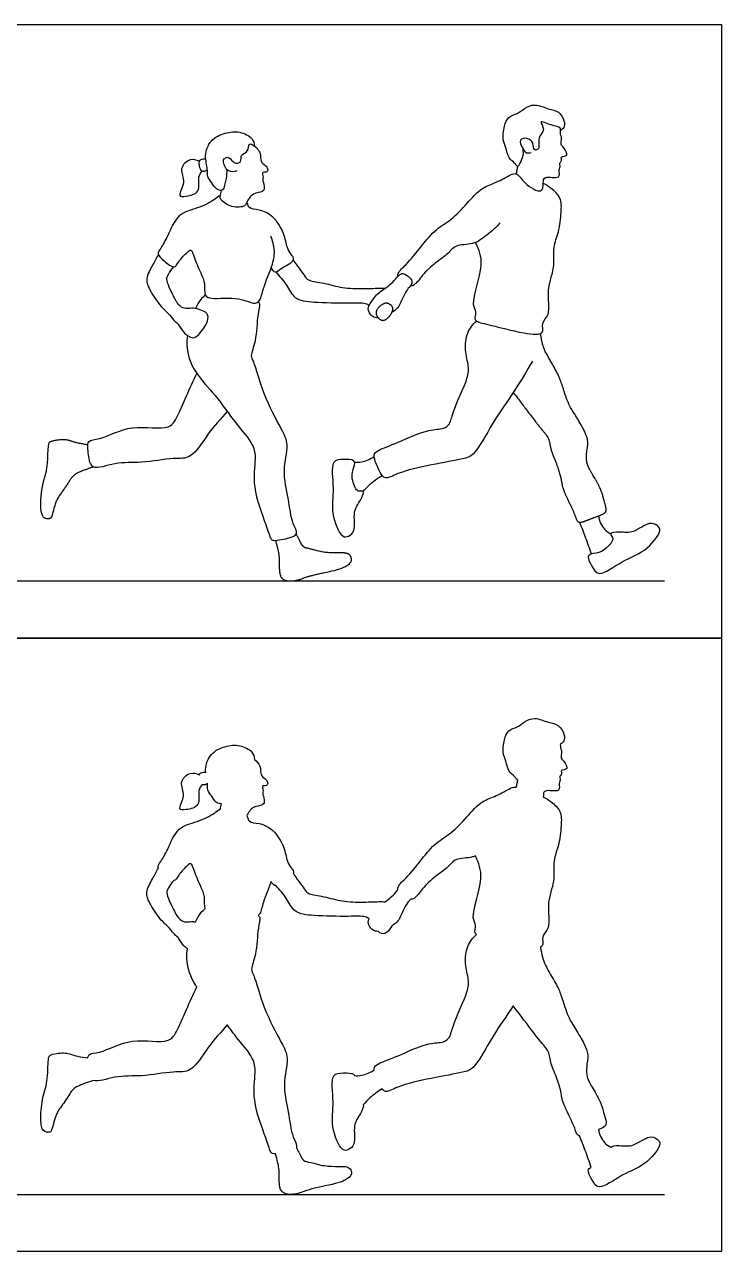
# Model space of a CAD drawing. Header units: millimetres. Extents: x 10.5 to 31.3, y 15.2 to 26.1.
# Drawn here: x 28.822 to 31.304, y 15.219 to 19.588 of the extents above; entities that cross this region are included whole.
import ezdxf

# ---------------------------------------------------------------- set-up
doc = ezdxf.new("R2010")
doc.units = ezdxf.units.MM
for name, color, linetype, true_color in [('AG-DIAGRAM', 7, 'Continuous', 0xfecc66), ('AG-OUTLINE', 7, 'Continuous', 0x8000ff), ('AG-PEOPLE', 7, 'Continuous', 0x66ccff), ('X-VPRT', 6, 'Continuous', 0xff00ff)]:
    doc.layers.add(name, color=color, linetype=linetype, true_color=true_color)

msp = doc.modelspace()

# ---------------------------------------------------------------- linework, layer by layer
at = {"layer": 'AG-DIAGRAM'}
for points in [[(21.347, 17.6064), (31.1006, 17.6064)], [(21.347, 15.422), (31.1006, 15.422)]]:
    msp.add_lwpolyline(points, dxfattribs=at)
at = {"layer": 'AG-OUTLINE'}
for points, knots in [([(30.7304, 17.0258), (30.7351, 17.0284), (30.7451, 17.0357), (30.7458, 17.0622), (30.7254, 17.0962), (30.6863, 17.1013), (30.6395, 17.1231), (30.602, 17.1059), (30.5786, 17.0848), (30.5429, 17.0763), (30.5298, 17.0413), (30.5227, 16.9918), (30.5381, 16.9662), (30.5439, 16.9267), (30.5662, 16.9136), (30.5756, 16.8978), (30.5783, 16.8974), (30.5775, 16.8927), (30.5759, 16.8834), (30.5743, 16.8756), (30.5734, 16.8716), (30.5677, 16.8739), (30.5502, 16.8683), (30.501, 16.8386), (30.4494, 16.8247), (30.3972, 16.7656), (30.3447, 16.7076), (30.2855, 16.6758), (30.2373, 16.616), (30.1848, 16.5501), (30.1524, 16.5228), (30.1514, 16.5101), (30.1508, 16.5049), (30.1443, 16.4981), (30.131, 16.4822), (30.1139, 16.4694), (30.1066, 16.4642), (30.0991, 16.4644), (30.0836, 16.4649), (30.0166, 16.4614), (29.9462, 16.4655), (29.8832, 16.4853), (29.8302, 16.4902), (29.8193, 16.5113), (29.791, 16.5455), (29.7796, 16.5647), (29.7799, 16.5653), (29.7829, 16.572), (29.7707, 16.5856), (29.7555, 16.6089), (29.7484, 16.6619), (29.7102, 16.7217), (29.6613, 16.7455), (29.6197, 16.745), (29.6177, 16.7658), (29.6148, 16.7683), (29.6138, 16.7697), (29.6181, 16.7789), (29.6339, 16.8065), (29.6719, 16.8036), (29.6794, 16.8273), (29.6672, 16.8501), (29.675, 16.859), (29.664, 16.8801), (29.6859, 16.8744), (29.6904, 16.8908), (29.6792, 16.902), (29.6604, 16.915), (29.666, 16.9462), (29.6489, 16.9648), (29.6413, 16.9706), (29.6401, 16.9799), (29.6361, 17.0011), (29.5874, 17.025), (29.5362, 17.0191), (29.4821, 16.9942), (29.4662, 16.9504), (29.4672, 16.9281), (29.4675, 16.9247), (29.4623, 16.926), (29.4509, 16.9239), (29.4457, 16.9204), (29.4447, 16.9159), (29.4447, 16.9156), (29.4349, 16.9204), (29.4117, 16.9293), (29.3686, 16.889), (29.401, 16.8438), (29.3635, 16.7893), (29.3999, 16.7912), (29.4517, 16.803), (29.4378, 16.8616), (29.45, 16.8747), (29.4545, 16.8816), (29.4568, 16.8804), (29.4636, 16.8797), (29.4702, 16.8825), (29.4734, 16.8852), (29.4737, 16.8765), (29.4716, 16.8607), (29.4896, 16.8401), (29.5031, 16.816), (29.5194, 16.8121), (29.5239, 16.8128), (29.5217, 16.8064), (29.5205, 16.7997), (29.5198, 16.7946), (29.5115, 16.7908), (29.4967, 16.7762), (29.4362, 16.7459), (29.3654, 16.733), (29.334, 16.6512), (29.3093, 16.6094), (29.2966, 16.5922), (29.2987, 16.5847), (29.2991, 16.5836), (29.2915, 16.5713), (29.2793, 16.5462), (29.25, 16.4978), (29.2704, 16.4521), (29.307, 16.3973), (29.3384, 16.3726), (29.3559, 16.3456), (29.3711, 16.338), (29.3818, 16.3131), (29.3973, 16.2996), (29.4024, 16.2962), (29.4009, 16.2849), (29.398, 16.2373), (29.4146, 16.1928), (29.4347, 16.1625), (29.436, 16.1606), (29.4234, 16.1342), (29.3988, 16.0813), (29.3719, 16.0182), (29.3403, 15.951), (29.2022, 15.9865), (29.0978, 15.9227), (29.0532, 15.9258), (29.0484, 15.9117), (29.0478, 15.9077), (29.0202, 15.9117), (29.0002, 15.9161), (28.9753, 15.9257), (28.9603, 15.927), (28.925, 15.9225), (28.9146, 15.9195), (28.9081, 15.9116), (28.9061, 15.8952), (28.9048, 15.8375), (28.9011, 15.8127), (28.8879, 15.7712), (28.8836, 15.748), (28.8795, 15.6963), (28.88, 15.6771), (28.8858, 15.6517), (28.8916, 15.6448), (28.9089, 15.6423), (28.9144, 15.6435), (28.9194, 15.651), (28.9228, 15.6621), (28.9316, 15.6994), (28.9392, 15.716), (28.9609, 15.7454), (28.9709, 15.7601), (28.9888, 15.7892), (28.998, 15.7992), (29.0169, 15.81), (29.0372, 15.8178), (29.0683, 15.8281), (29.084, 15.8209), (29.1503, 15.8481), (29.2371, 15.8392), (29.3507, 15.8621), (29.4194, 15.8533), (29.4761, 15.9517), (29.5213, 15.9991), (29.5438, 16.0259), (29.5539, 16.012), (29.586, 15.9686), (29.6394, 15.9102), (29.6464, 15.8541), (29.6305, 15.7549), (29.6804, 15.6287), (29.6965, 15.5768), (29.7017, 15.567), (29.7115, 15.5664), (29.7157, 15.5665), (29.7223, 15.5439), (29.7263, 15.527), (29.7291, 15.5049), (29.7297, 15.4902), (29.7294, 15.4534), (29.7322, 15.4405), (29.7437, 15.4257), (29.7538, 15.422), (29.7828, 15.422), (29.7979, 15.4252), (29.8291, 15.4378), (29.8554, 15.4446), (29.9297, 15.4596), (29.9538, 15.4667), (29.976, 15.4803), (29.9826, 15.4858), (29.9865, 15.4939), (29.9868, 15.4989), (29.984, 15.5109), (29.9805, 15.5153), (29.9692, 15.5207), (29.9624, 15.5219), (29.9465, 15.5216), (29.9337, 15.5217), (29.8982, 15.5227), (29.8808, 15.5251), (29.8469, 15.5341), (29.8345, 15.5372), (29.8186, 15.5406), (29.8127, 15.5452), (29.8047, 15.56), (29.7985, 15.5722), (29.7902, 15.5891), (29.7905, 15.5897), (29.7942, 15.5983), (29.7722, 15.6297), (29.7636, 15.719), (29.7384, 15.8118), (29.7662, 15.9073), (29.7361, 15.9656), (29.671, 16.083), (29.6421, 16.2006), (29.6256, 16.224), (29.6505, 16.2793), (29.6507, 16.3657), (29.6644, 16.4078), (29.6565, 16.4131), (29.6541, 16.4153), (29.6565, 16.4172), (29.665, 16.4279), (29.6699, 16.4621), (29.6917, 16.5123), (29.7002, 16.5362), (29.7032, 16.5305), (29.7091, 16.5221), (29.7158, 16.5221), (29.7169, 16.5223), (29.7302, 16.5069), (29.7575, 16.4777), (29.7815, 16.4221), (29.8557, 16.4132), (29.9705, 16.4111), (30.035, 16.4136), (30.0452, 16.4062), (30.0496, 16.4036), (30.0479, 16.4), (30.0433, 16.3856), (30.0585, 16.3612), (30.0747, 16.3586), (30.0823, 16.3584), (30.0839, 16.3567), (30.0858, 16.3551), (30.0953, 16.3483), (30.1031, 16.3486), (30.1196, 16.3607), (30.1261, 16.3689), (30.1309, 16.3792), (30.1445, 16.3859), (30.1541, 16.3961), (30.1655, 16.4238), (30.1719, 16.4368), (30.1834, 16.4564), (30.1886, 16.4641), (30.1931, 16.4694), (30.1945, 16.471), (30.1957, 16.4723), (30.2004, 16.473), (30.2122, 16.473), (30.2404, 16.514), (30.2841, 16.555), (30.331, 16.5857), (30.3567, 16.6216), (30.4025, 16.6182), (30.4247, 16.6259), (30.4281, 16.6273), (30.4385, 16.6013), (30.4644, 16.5514), (30.406, 16.4077), (30.4347, 16.3832), (30.4223, 16.3571), (30.429, 16.3492), (30.4313, 16.3475), (30.4184, 16.3356), (30.3957, 16.3065), (30.3888, 16.2447), (30.4052, 16.1858), (30.4028, 16.1427), (30.3452, 16.0258), (30.3397, 15.9819), (30.3138, 15.9607), (30.2578, 15.9642), (30.1555, 15.9149), (30.0838, 15.8901), (30.0674, 15.8774), (30.0675, 15.8665), (30.0676, 15.8653), (30.0544, 15.8559), (30.0232, 15.844), (30.0058, 15.8444), (29.9973, 15.845), (29.9966, 15.847), (29.9912, 15.855), (29.9576, 15.8544), (29.9084, 15.8539), (29.9274, 15.7441), (29.9099, 15.6702), (29.9482, 15.5738), (29.977, 15.5803), (30.0037, 15.6005), (29.9895, 15.6692), (30.0173, 15.7046), (30.032, 15.7369), (30.0284, 15.7408), (30.0357, 15.7497), (30.0512, 15.7668), (30.0801, 15.7888), (30.0958, 15.7977), (30.0995, 15.7926), (30.111, 15.7832), (30.1562, 15.8107), (30.2697, 15.8358), (30.3815, 15.8557), (30.4271, 15.8684), (30.4892, 15.9897), (30.539, 16.0578), (30.5624, 16.0931), (30.5919, 16.0547), (30.6151, 16.0243), (30.649, 15.9794), (30.663, 15.962), (30.6847, 15.9371), (30.691, 15.924), (30.6947, 15.8963), (30.6998, 15.8795), (30.7163, 15.84), (30.7227, 15.8221), (30.732, 15.7898), (30.7349, 15.7766), (30.7371, 15.756), (30.7448, 15.7363), (30.7731, 15.6778), (30.7816, 15.6583), (30.7872, 15.6389), (30.7908, 15.6332), (30.796, 15.6312), (30.797, 15.631), (30.798, 15.6309), (30.8054, 15.6134), (30.8195, 15.5781), (30.8334, 15.538), (30.8399, 15.5178), (30.8344, 15.5159), (30.8241, 15.5077), (30.8429, 15.474), (30.8666, 15.4309), (30.9544, 15.4995), (31.0277, 15.519), (31.0946, 15.5984), (31.0752, 15.6207), (31.0448, 15.6346), (30.991, 15.5896), (30.9466, 15.5974), (30.9112, 15.5951), (30.9095, 15.5901), (30.9012, 15.5943), (30.8843, 15.6039), (30.8681, 15.6362), (30.8656, 15.6531), (30.8799, 15.6585), (30.8884, 15.6631), (30.8938, 15.6711), (30.894, 15.6778), (30.8893, 15.696), (30.8858, 15.709), (30.8764, 15.7429), (30.8686, 15.7606), (30.8469, 15.7973), (30.8385, 15.8119), (30.8268, 15.8336), (30.8237, 15.8453), (30.823, 15.8704), (30.8241, 15.8837), (30.8293, 15.9121), (30.8281, 15.9256), (30.8183, 15.9514), (30.8107, 15.9666), (30.7901, 16.0015), (30.7803, 16.0176), (30.7618, 16.0473), (30.7536, 16.066), (30.7393, 16.1113), (30.7334, 16.1289), (30.7239, 16.1544), (30.7162, 16.1695), (30.6951, 16.2045), (30.6856, 16.2217), (30.6687, 16.2553), (30.6629, 16.2768), (30.6598, 16.303), (30.6624, 16.3041), (30.6719, 16.3112), (30.66, 16.3434), (30.6986, 16.3703), (30.6785, 16.4603), (30.713, 16.5351), (30.7014, 16.6102), (30.727, 16.6641), (30.733, 16.7338), (30.7359, 16.7867), (30.6983, 16.8207), (30.6796, 16.8322), (30.6695, 16.8369), (30.6696, 16.8375), (30.6697, 16.8475), (30.6693, 16.8672), (30.7343, 16.8498), (30.7229, 16.8864), (30.7323, 16.8994), (30.7251, 16.9106), (30.739, 16.9177), (30.7278, 16.9353), (30.7636, 16.9327), (30.7424, 16.9665), (30.729, 16.9771), (30.7383, 16.998), (30.7291, 17.0123), (30.7302, 17.0228), (30.7304, 17.0258)], [-5.29818, -5.29818, -5.29818, -5.29818, -5.071769, -4.793233, -4.453305, -4.101524, -3.701822, -3.353344, -3.034149, -2.709127, -2.37236, -1.978647, -1.668432, -1.324586, -1.030308, -0.799527, -0.799527, -0.799527, -0.58637, -0.389514, -0.389514, -0.389514, -0.137519, 0.292395, 0.708251, 1.204326, 1.708582, 2.16576, 2.664629, 3.192513, 3.547479, 3.772297, 3.772297, 3.772297, 4.010246, 4.196773, 4.196773, 4.196773, 4.466958, 4.928438, 5.41972, 5.89294, 6.288787, 6.55514, 7.023699, 7.023699, 7.023699, 7.046935, 7.302394, 7.604885, 8.019642, 8.497975, 8.920816, 9.26333, 9.488899, 9.619009, 9.619009, 9.619009, 9.973498, 10.301085, 10.553161, 10.830407, 11.016262, 11.242196, 11.455162, 11.65516, 11.876665, 12.135273, 12.455227, 12.724789, 12.724789, 12.724789, 13.028519, 13.428678, 13.840962, 14.270795, 14.703768, 14.784341, 14.784341, 14.784341, 15.014303, 15.1911, 15.201608, 15.201608, 15.201608, 15.528457, 15.910609, 16.310038, 16.704953, 16.974304, 17.363422, 17.762514, 18.046163, 18.046163, 18.046163, 18.166337, 18.368786, 18.368786, 18.368786, 18.631674, 18.926583, 19.228881, 19.474147, 19.474147, 19.474147, 19.659855, 19.659855, 19.659855, 19.916567, 20.382383, 20.861463, 21.378578, 21.786266, 22.058508, 22.100741, 22.100741, 22.100741, 22.477957, 22.889525, 23.281845, 23.746994, 24.114247, 24.426557, 24.65364, 24.988062, 25.141131, 25.141131, 25.141131, 25.320845, 25.897367, 25.935795, 25.935795, 25.935795, 26.472917, 26.953225, 27.390714, 28.036496, 28.672062, 29.034835, 29.14738, 29.14738, 29.14738, 29.312336, 29.312336, 29.477293, 29.477293, 29.64225, 29.64225, 29.807206, 29.807206, 29.972163, 29.972163, 30.137119, 30.137119, 30.302076, 30.302076, 30.467033, 30.467033, 30.631989, 30.631989, 30.796946, 30.796946, 30.961903, 30.961903, 31.126859, 31.126859, 31.291816, 31.291816, 31.456772, 31.456772, 31.456772, 31.953972, 32.513965, 33.124465, 33.572836, 34.148866, 34.735192, 34.735192, 34.735192, 35.001148, 35.567518, 35.979183, 36.548259, 37.2248, 37.631959, 37.823553, 37.932672, 37.932672, 37.932672, 38.067434, 38.067434, 38.202196, 38.202196, 38.336957, 38.336957, 38.471719, 38.471719, 38.606481, 38.606481, 38.741242, 38.741242, 38.876004, 38.876004, 39.010766, 39.010766, 39.145528, 39.145528, 39.280289, 39.280289, 39.415051, 39.415051, 39.549813, 39.549813, 39.684574, 39.684574, 39.819336, 39.819336, 39.954098, 39.954098, 40.088859, 40.088859, 40.088859, 40.11686, 40.468048, 41.015116, 41.586084, 42.133365, 42.582808, 43.259917, 43.883802, 44.163221, 44.587313, 45.138996, 45.494497, 45.671461, 45.671461, 45.671461, 45.786937, 46.159774, 46.618252, 46.618252, 46.618252, 46.870362, 46.917817, 46.917817, 46.917817, 47.364453, 47.784282, 48.258376, 48.891516, 49.337254, 49.561062, 49.561062, 49.561062, 49.669285, 49.985922, 50.256102, 50.256102, 50.256102, 50.285889, 50.285889, 50.392738, 50.392738, 50.499587, 50.499587, 50.499587, 50.645376, 50.645376, 50.791166, 50.791166, 50.880554, 50.880554, 50.934165, 50.934165, 50.934165, 51.147452, 51.531649, 51.983702, 52.406084, 52.76424, 53.196573, 53.278322, 53.278322, 53.278322, 53.798126, 54.46915, 54.775784, 55.069321, 55.163029, 55.163029, 55.163029, 55.573891, 56.01663, 56.447804, 56.82635, 57.469495, 57.846503, 58.136623, 58.548657, 59.162799, 59.657855, 59.930832, 59.965534, 59.965534, 59.965534, 60.360628, 60.647776, 60.647776, 60.647776, 60.7393, 61.0779, 61.419476, 61.962608, 62.498455, 63.029939, 63.287369, 63.588429, 64.038143, 64.437624, 64.75914, 64.75914, 64.75914, 65.092203, 65.509136, 65.509136, 65.509136, 65.69675, 66.082017, 66.71313, 67.315078, 67.684992, 68.327375, 68.967901, 68.967901, 68.967901, 69.132161, 69.132161, 69.296421, 69.296421, 69.460681, 69.460681, 69.624941, 69.624941, 69.789201, 69.789201, 69.953461, 69.953461, 70.117721, 70.117721, 70.281981, 70.281981, 70.446241, 70.446241, 70.475342, 70.475342, 70.475342, 70.903628, 71.355747, 71.355747, 71.355747, 71.564283, 71.902883, 72.24446, 72.787592, 73.323439, 73.854923, 74.112352, 74.413412, 74.863127, 75.262607, 75.584124, 75.584124, 75.584124, 75.88396, 76.28973, 76.28973, 76.28973, 76.443067, 76.443067, 76.607327, 76.607327, 76.771587, 76.771587, 76.935847, 76.935847, 77.100107, 77.100107, 77.264367, 77.264367, 77.428627, 77.428627, 77.592887, 77.592887, 77.757147, 77.757147, 77.921407, 77.921407, 78.085667, 78.085667, 78.249927, 78.249927, 78.414187, 78.414187, 78.578447, 78.578447, 78.742707, 78.742707, 78.742707, 78.828225, 79.14622, 79.497342, 80.016964, 80.534335, 81.013032, 81.446871, 81.920419, 82.323923, 82.708314, 83.035655, 83.035655, 83.035655, 83.05302, 83.311945, 83.698671, 83.978294, 84.199745, 84.375074, 84.565828, 84.7637, 85.014381, 85.315074, 85.551435, 85.796086, 86.047958, 86.163934, 86.163934, 86.163934, 86.163934]), ([(29.3538, 16.54), (29.3544, 16.54), (29.3619, 16.5401), (29.3699, 16.5611), (29.4005, 16.5916), (29.4182, 16.6071), (29.4312, 16.5524), (29.4701, 16.4854), (29.4617, 16.4496), (29.4659, 16.4405), (29.4661, 16.4402), (29.4603, 16.4354), (29.4499, 16.4266), (29.4376, 16.4058), (29.4313, 16.3924), (29.4287, 16.3929), (29.4173, 16.3945), (29.3976, 16.3892), (29.3724, 16.3997), (29.3532, 16.4346), (29.3237, 16.4959), (29.3344, 16.513), (29.3457, 16.5326), (29.3538, 16.54)], [3.0853, 3.0853, 3.0853, 3.0853, 3.109162, 3.390711, 3.781428, 3.995017, 4.377891, 4.900642, 5.262539, 5.274293, 5.274293, 5.274293, 5.547351, 5.846382, 5.846382, 5.846382, 5.933684, 6.224619, 6.502224, 6.872221, 7.332981, 7.57709, 7.905158, 7.905158, 7.905158, 7.905158])]:
    msp.add_open_spline(points, degree=3, knots=knots, dxfattribs=at)
at = {"layer": 'AG-PEOPLE'}
for points, knots in [([(30.5961, 19.1473), (30.5979, 19.1361), (30.5979, 19.113), (30.5836, 19.0914), (30.5788, 19.0767), (30.5664, 19.0979), (30.5439, 19.1111), (30.5381, 19.1506), (30.5227, 19.1762), (30.5298, 19.2257), (30.5429, 19.2607), (30.5786, 19.2692), (30.602, 19.2903), (30.6395, 19.3075), (30.6863, 19.2857), (30.7254, 19.2806), (30.7458, 19.2466), (30.7451, 19.2201), (30.7351, 19.2128), (30.7304, 19.2102)], [0, 0, 0, 0, 0.33078, 0.623312, 0.792832, 1.030308, 1.324586, 1.668432, 1.978647, 2.37236, 2.709127, 3.034149, 3.353344, 3.701822, 4.101524, 4.453305, 4.793233, 5.071769, 5.29818, 5.29818, 5.29818, 5.29818]), ([(30.1508, 18.6893), (30.1514, 18.6945), (30.1524, 18.7072), (30.1848, 18.7345), (30.2373, 18.8004), (30.2855, 18.8602), (30.3447, 18.892), (30.3972, 18.95), (30.4494, 19.0091), (30.501, 19.023), (30.5507, 19.053), (30.5776, 19.0614), (30.5979, 19.0217), (30.668, 18.9797), (30.6699, 19.0235), (30.6693, 19.0516), (30.7343, 19.0342), (30.7229, 19.0708), (30.7323, 19.0838), (30.7251, 19.095), (30.739, 19.1021), (30.7278, 19.1197), (30.7636, 19.1171), (30.7424, 19.1509), (30.729, 19.1615), (30.7383, 19.1824), (30.7272, 19.1996), (30.7349, 19.2245), (30.6986, 19.2263), (30.648, 19.2523), (30.6808, 19.2107), (30.6466, 19.189), (30.658, 19.148), (30.6463, 19.1413), (30.6346, 19.1394), (30.6354, 19.1678), (30.6138, 19.1862), (30.5781, 19.1801), (30.5976, 19.1436), (30.608, 19.1288), (30.6209, 19.1305), (30.6258, 19.1325)], [0, 0, 0, 0, 0.224819, 0.579784, 1.107668, 1.606538, 2.063716, 2.567971, 3.064046, 3.479903, 3.909817, 4.172163, 4.543568, 4.997464, 5.300687, 5.559613, 5.946338, 6.225961, 6.447412, 6.622742, 6.813496, 7.011368, 7.262048, 7.562741, 7.799102, 8.043753, 8.295625, 8.538115, 8.867351, 9.21366, 9.508733, 9.836234, 10.177942, 10.361872, 10.518963, 10.792917, 11.08854, 11.366985, 11.690606, 11.932356, 12.157852, 12.157852, 12.157852, 12.157852]), ([(29.5419, 19.0729), (29.5427, 19.0619), (29.5415, 19.0392), (29.535, 19.0216), (29.5313, 19.0012), (29.524, 18.9954), (29.5031, 19.0004), (29.4896, 19.0245), (29.471, 19.0458), (29.476, 19.0738), (29.4609, 19.1202), (29.4821, 19.1786), (29.5362, 19.2035), (29.5874, 19.2094), (29.6361, 19.1855), (29.6401, 19.1643), (29.6413, 19.155)], [0, 0, 0, 0, 0.330953, 0.586844, 0.838887, 0.996019, 1.241284, 1.543583, 1.838492, 2.130491, 2.525, 2.957974, 3.387806, 3.800091, 4.200249, 4.503979, 4.503979, 4.503979, 4.503979]), ([(29.5786, 19.0666), (29.5688, 19.0638), (29.5442, 19.0582), (29.5256, 19.1028), (29.5371, 19.1137), (29.5533, 19.1175), (29.5668, 19.0899), (29.5973, 19.0955), (29.5894, 19.1268), (29.6212, 19.133), (29.6189, 19.1652), (29.6369, 19.1605), (29.6665, 19.1337), (29.6604, 19.0994), (29.6792, 19.0864), (29.6904, 19.0752), (29.6859, 19.0588), (29.664, 19.0645), (29.675, 19.0434), (29.6672, 19.0345), (29.6794, 19.0117), (29.6719, 18.988), (29.6339, 18.9909), (29.613, 18.9543), (29.6079, 18.9384), (29.5591, 18.933), (29.5186, 18.9635), (29.519, 18.9751), (29.5214, 18.99), (29.5239, 18.9972)], [0, 0, 0, 0, 0.316838, 0.67436, 0.879705, 1.085427, 1.380745, 1.642884, 1.92019, 2.208362, 2.487907, 2.683786, 3.037383, 3.357337, 3.615944, 3.837449, 4.037448, 4.250414, 4.476348, 4.662203, 4.939449, 5.191524, 5.519112, 5.873601, 6.094621, 6.47555, 6.867792, 7.065957, 7.277141, 7.277141, 7.277141, 7.277141]), ([(29.4447, 19.1), (29.4349, 19.1048), (29.4117, 19.1137), (29.3686, 19.0734), (29.401, 19.0282), (29.3635, 18.9737), (29.3999, 18.9756), (29.4517, 18.9874), (29.4378, 19.046), (29.45, 19.0591), (29.4545, 19.066)], [0, 0, 0, 0, 0.326849, 0.709001, 1.10843, 1.503344, 1.772696, 2.161813, 2.560906, 2.844555, 2.844555, 2.844555, 2.844555]), ([(29.4734, 19.0696), (29.4702, 19.0669), (29.4619, 19.0634), (29.4463, 19.067), (29.4419, 19.1022), (29.4509, 19.1083), (29.4623, 19.1104), (29.4675, 19.1091)], [0, 0, 0, 0, 0.202448, 0.40937, 0.728875, 0.905672, 1.135634, 1.135634, 1.135634, 1.135634]), ([(30.5734, 19.056), (30.5743, 19.06), (30.5759, 19.0678), (30.5775, 19.0771), (30.5783, 19.0818)], [0, 0, 0, 0, 0.1968562, 0.4100133, 0.4100133, 0.4100133, 0.4100133]), ([(30.4281, 18.8117), (30.4385, 18.7857), (30.4644, 18.7358), (30.406, 18.5921), (30.4347, 18.5676), (30.4172, 18.5308), (30.4745, 18.5205), (30.5919, 18.4874), (30.6777, 18.4798), (30.66, 18.5278), (30.6986, 18.5547), (30.6785, 18.6447), (30.713, 18.7195), (30.7014, 18.7946), (30.727, 18.8485), (30.733, 18.9182), (30.7359, 18.9711), (30.6983, 19.0051), (30.6796, 19.0166), (30.6695, 19.0213)], [0, 0, 0, 0, 0.519804, 1.190829, 1.497463, 1.790999, 2.165879, 2.831076, 3.287978, 3.605973, 3.957095, 4.476716, 4.994087, 5.472784, 5.906624, 6.380172, 6.783676, 7.168067, 7.495407, 7.495407, 7.495407, 7.495407]), ([(29.5198, 18.979), (29.5115, 18.9752), (29.4967, 18.9606), (29.4362, 18.9303), (29.3654, 18.9174), (29.334, 18.8356), (29.3093, 18.7938), (29.2916, 18.7697), (29.3193, 18.7464), (29.3579, 18.7141), (29.3699, 18.7455), (29.4005, 18.776), (29.4182, 18.7915), (29.4312, 18.7368), (29.4701, 18.6698), (29.459, 18.6225), (29.4923, 18.6078), (29.5848, 18.6207), (29.6418, 18.5882), (29.6643, 18.6071), (29.6704, 18.6499), (29.7084, 18.7341), (29.7149, 18.7837), (29.706, 18.8185), (29.6989, 18.8336)], [0.011236, 0.011236, 0.011236, 0.011236, 0.267948, 0.733765, 1.212844, 1.729959, 2.137647, 2.409889, 2.739242, 3.109162, 3.390711, 3.781428, 3.995017, 4.377891, 4.900642, 5.262539, 5.559882, 6.118713, 6.564207, 6.822614, 7.195451, 7.747411, 8.156211, 8.56176, 8.56176, 8.56176, 8.56176]), ([(29.7002, 18.7206), (29.7032, 18.7149), (29.7144, 18.699), (29.7383, 18.7231), (29.7909, 18.7474), (29.7707, 18.77), (29.7555, 18.7933), (29.7484, 18.8463), (29.7102, 18.9061), (29.6613, 18.9299), (29.6197, 18.9294), (29.6177, 18.9502), (29.6148, 18.9527), (29.6138, 18.9541)], [0, 0, 0, 0, 0.25211, 0.564892, 0.971084, 1.226543, 1.529034, 1.94379, 2.422123, 2.844965, 3.187478, 3.413047, 3.543157, 3.543157, 3.543157, 3.543157]), ([(30.5157, 18.8813), (30.5018, 18.8654), (30.4698, 18.8382), (30.4212, 18.8013), (30.3567, 18.806), (30.331, 18.7701), (30.2841, 18.7394), (30.2404, 18.6984), (30.2122, 18.6574), (30.2004, 18.6574), (30.1957, 18.6567)], [0, 0, 0, 0, 0.450783, 0.889925, 1.322258, 1.680414, 2.102796, 2.55485, 2.939046, 3.152333, 3.152333, 3.152333, 3.152333]), ([(29.2991, 18.768), (29.2915, 18.7557), (29.2793, 18.7306), (29.25, 18.6822), (29.2704, 18.6365), (29.307, 18.5817), (29.3384, 18.557), (29.3559, 18.53), (29.3711, 18.5224), (29.3848, 18.4903), (29.4229, 18.4663), (29.4442, 18.4838), (29.4785, 18.5285), (29.4755, 18.5619), (29.45, 18.5709), (29.4238, 18.5806), (29.3976, 18.5736), (29.3724, 18.5841), (29.3532, 18.619), (29.3237, 18.6803), (29.3344, 18.6974), (29.3457, 18.717), (29.3538, 18.7244)], [0, 0, 0, 0, 0.377216, 0.788784, 1.181104, 1.646254, 2.013506, 2.325817, 2.552899, 2.887322, 3.246817, 3.525777, 3.95466, 4.256721, 4.537503, 4.840041, 5.130976, 5.40858, 5.778577, 6.239337, 6.483447, 6.811515, 6.811515, 6.811515, 6.811515]), ([(29.7796, 18.7491), (29.791, 18.7299), (29.8193, 18.6957), (29.8302, 18.6746), (29.8832, 18.6697), (29.9462, 18.6499), (30.0166, 18.6458), (30.0836, 18.6493), (30.0991, 18.6488), (30.1066, 18.6486)], [0, 0, 0, 0, 0.468559, 0.734912, 1.130758, 1.603979, 2.095261, 2.55674, 2.826925, 2.826925, 2.826925, 2.826925]), ([(29.7169, 18.7067), (29.7302, 18.6913), (29.7575, 18.6621), (29.7815, 18.6065), (29.8557, 18.5976), (29.9705, 18.5955), (30.035, 18.598), (30.0452, 18.5906), (30.0496, 18.588)], [0, 0, 0, 0, 0.446636, 0.866466, 1.34056, 1.973699, 2.419437, 2.643245, 2.643245, 2.643245, 2.643245]), ([(30.0823, 18.5428), (30.0747, 18.543), (30.0585, 18.5456), (30.0381, 18.5783), (30.0659, 18.6103), (30.079, 18.6323), (30.1303, 18.6613), (30.1595, 18.703), (30.1768, 18.7008), (30.1996, 18.6821), (30.2011, 18.676), (30.2017, 18.6628), (30.1969, 18.6583), (30.1886, 18.6485), (30.1834, 18.6408), (30.1719, 18.6212), (30.1655, 18.6082), (30.1541, 18.5805), (30.1445, 18.5703), (30.1309, 18.5636)], [0, 0, 0, 0, 0.270181, 0.586817, 0.932651, 1.223678, 1.659512, 2.051733, 2.267221, 2.56551, 2.710853, 2.906521, 3.078595, 3.078595, 3.167984, 3.167984, 3.313773, 3.313773, 3.459563, 3.459563, 3.459563, 3.459563]), ([(29.4661, 18.6246), (29.4603, 18.6198), (29.4499, 18.611), (29.4376, 18.5902), (29.4313, 18.5768)], [0, 0, 0, 0, 0.2730585, 0.5720891, 0.5720891, 0.5720891, 0.5720891]), ([(29.4024, 18.4806), (29.4009, 18.4693), (29.398, 18.4217), (29.4263, 18.3458), (29.5046, 18.268), (29.5703, 18.1702), (29.6394, 18.0946), (29.6464, 18.0385), (29.6305, 17.9393), (29.6804, 17.8131), (29.6965, 17.7612), (29.7041, 17.747), (29.7605, 17.7572), (29.8015, 17.7722), (29.7722, 17.8141), (29.7636, 17.9034), (29.7384, 17.9962), (29.7662, 18.0917), (29.7361, 18.15), (29.671, 18.2674), (29.6421, 18.385), (29.6256, 18.4084), (29.6505, 18.4637), (29.6507, 18.5501), (29.6644, 18.5922), (29.6565, 18.5975), (29.6541, 18.5997)], [1.138831, 1.138831, 1.138831, 1.138831, 1.318545, 1.895067, 2.49334, 3.12554, 3.69191, 4.103576, 4.672651, 5.349193, 5.756352, 5.947945, 6.374775, 6.712535, 7.063724, 7.610792, 8.18176, 8.729041, 9.178484, 9.855593, 10.479478, 10.758897, 11.182989, 11.734672, 12.090172, 12.267137, 12.267137, 12.267137, 12.267137]), ([(30.6312, 18.3893), (30.6096, 18.3527), (30.5654, 18.2781), (30.49, 18.1755), (30.4271, 18.0528), (30.3815, 18.0401), (30.2697, 18.0202), (30.1562, 17.9951), (30.1069, 17.9651), (30.0879, 17.9923), (30.0588, 18.0551), (30.0838, 18.0745), (30.1555, 18.0993), (30.2578, 18.1486), (30.3138, 18.1451), (30.3397, 18.1663), (30.3452, 18.2102), (30.4028, 18.3271), (30.4052, 18.3702), (30.3888, 18.4291), (30.3957, 18.4909), (30.4184, 18.52), (30.4313, 18.5319)], [0, 0, 0, 0, 0.639914, 1.300106, 1.942489, 2.312403, 2.914351, 3.545464, 3.930731, 4.226491, 4.680849, 4.953827, 5.448883, 6.063025, 6.475058, 6.765178, 7.142186, 7.785332, 8.163878, 8.595052, 9.03779, 9.448653, 9.448653, 9.448653, 9.448653]), ([(29.5438, 18.2103), (29.5213, 18.1835), (29.4761, 18.1361), (29.4194, 18.0377), (29.3507, 18.0465), (29.2371, 18.0236), (29.15, 18.0325), (29.0589, 17.995), (29.0505, 18.0555), (29.0421, 18.111), (29.0978, 18.1071), (29.2022, 18.1709), (29.3403, 18.1354), (29.3719, 18.2026), (29.3988, 18.2657), (29.4234, 18.3186), (29.436, 18.345)], [0, 0, 0, 0, 0.586326, 1.162356, 1.610727, 2.221227, 2.78122, 3.283339, 3.673837, 4.062702, 4.425475, 5.061041, 5.706823, 6.144311, 6.62462, 7.161742, 7.161742, 7.161742, 7.161742]), ([(29.9973, 18.0294), (30.0058, 18.0288), (30.0232, 18.0284), (30.0544, 18.0403), (30.0676, 18.0497)], [0, 0, 0, 0, 0.2871485, 0.6822421, 0.6822421, 0.6822421, 0.6822421]), ([(30.0284, 17.9252), (30.032, 17.9213), (30.0173, 17.889), (29.9895, 17.8536), (30.0037, 17.7849), (29.977, 17.7647), (29.9482, 17.7582), (29.9099, 17.8546), (29.9274, 17.9285), (29.9084, 18.0383), (29.9576, 18.0388), (29.9968, 18.0395), (29.9998, 18.0175), (29.9813, 17.9848), (30, 17.9342), (30.012, 17.9234), (30.026, 17.9278), (30.0284, 17.9252)], [0, 0, 0, 0, 0.321517, 0.720997, 1.170711, 1.471771, 1.729201, 2.260685, 2.796532, 3.339664, 3.681241, 4.019841, 4.241236, 4.58531, 4.990259, 5.207671, 5.423159, 5.423159, 5.423159, 5.423159]), ([(30.0284, 17.9252), (30.0357, 17.9341), (30.0512, 17.9512), (30.0801, 17.9732), (30.0958, 17.9821)], [0, 0, 0, 0, 0.3330622, 0.7499952, 0.7499952, 0.7499952, 0.7499952]), ([(30.8656, 17.8375), (30.8681, 17.8206), (30.8843, 17.7883), (30.9012, 17.7787), (30.9095, 17.7745)], [0, 0, 0, 0, 0.4057694, 0.7056058, 0.7056058, 0.7056058, 0.7056058]), ([(30.798, 17.8153), (30.8054, 17.7978), (30.8195, 17.7625), (30.8334, 17.7224), (30.8399, 17.7022)], [0, 0, 0, 0, 0.4282858, 0.8804048, 0.8804048, 0.8804048, 0.8804048]), ([(30.9095, 17.7745), (30.9112, 17.7795), (30.9466, 17.7818), (30.991, 17.774), (31.0448, 17.819), (31.0752, 17.8051), (31.0946, 17.7828), (31.0277, 17.7034), (30.9544, 17.6839), (30.8666, 17.6153), (30.8429, 17.6584), (30.8238, 17.6926), (30.8417, 17.7057), (30.8793, 17.7048), (30.915, 17.7452), (30.9189, 17.7609), (30.9084, 17.7711), (30.9095, 17.7745)], [0, 0, 0, 0, 0.321517, 0.720997, 1.170711, 1.471771, 1.729201, 2.260685, 2.796532, 3.339664, 3.681241, 4.019841, 4.241236, 4.58531, 4.990259, 5.207671, 5.423159, 5.423159, 5.423159, 5.423159])]:
    msp.add_open_spline(points, degree=3, knots=knots, dxfattribs=at)
for points in [[(30.1309, 18.5636), (30.1237, 18.5482), (30.099, 18.53), (30.0767, 18.5461), (30.0722, 18.5684), (30.0938, 18.5918), (30.1162, 18.5973), (30.1382, 18.5791), (30.1309, 18.5636)], [(30.5624, 18.2775), (30.6066, 18.2199), (30.6575, 18.1526), (30.6901, 18.1153), (30.6956, 18.0738), (30.7204, 18.0146), (30.7343, 17.9661), (30.7377, 17.9353), (30.7802, 17.8476), (30.7886, 17.8184), (30.8019, 17.8134), (30.8381, 17.8276), (30.8868, 17.8451), (30.8951, 17.8576), (30.8882, 17.8849), (30.874, 17.9358), (30.8414, 17.9909), (30.8239, 18.0235), (30.8228, 18.061), (30.8306, 18.1036), (30.8158, 18.1423), (30.785, 18.1946), (30.7571, 18.2391), (30.7357, 18.307), (30.7215, 18.3451), (30.6898, 18.3977), (30.6645, 18.4481), (30.6598, 18.4874)], [(29.0683, 18.0125), (29.0216, 17.9971), (28.9933, 17.9809), (28.9664, 17.9372), (28.9337, 17.8931), (28.9206, 17.8372), (28.9132, 17.8261), (28.8873, 17.8298), (28.8785, 17.8678), (28.8846, 17.9453), (28.9045, 18.0075), (28.9065, 18.094), (28.9162, 18.1058), (28.9691, 18.1125), (29.0064, 18.0981), (29.0478, 18.0921)], [(29.7157, 17.7509), (29.7256, 17.717), (29.7298, 17.6838), (29.7293, 17.6286), (29.7465, 17.6064), (29.79, 17.6064), (29.8369, 17.6253), (29.9483, 17.6477), (29.9816, 17.6681), (29.9875, 17.6803), (29.9834, 17.6984), (29.9664, 17.7064), (29.9426, 17.7059), (29.8893, 17.7073), (29.8385, 17.7207), (29.8147, 17.7259), (29.8027, 17.7481), (29.7902, 17.7735)]]:
    msp.add_open_spline(points, degree=2, dxfattribs=at)
at = {"layer": 'X-VPRT'}
for points in [[(21.1438, 19.5876), (31.3038, 19.5876), (31.3038, 17.4032), (21.1438, 17.4032)], [(21.1438, 17.4032), (31.3038, 17.4032), (31.3038, 15.2188), (21.1438, 15.2188)]]:
    msp.add_lwpolyline(points, close=True, dxfattribs=at)

doc.saveas('drawing.dxf')
